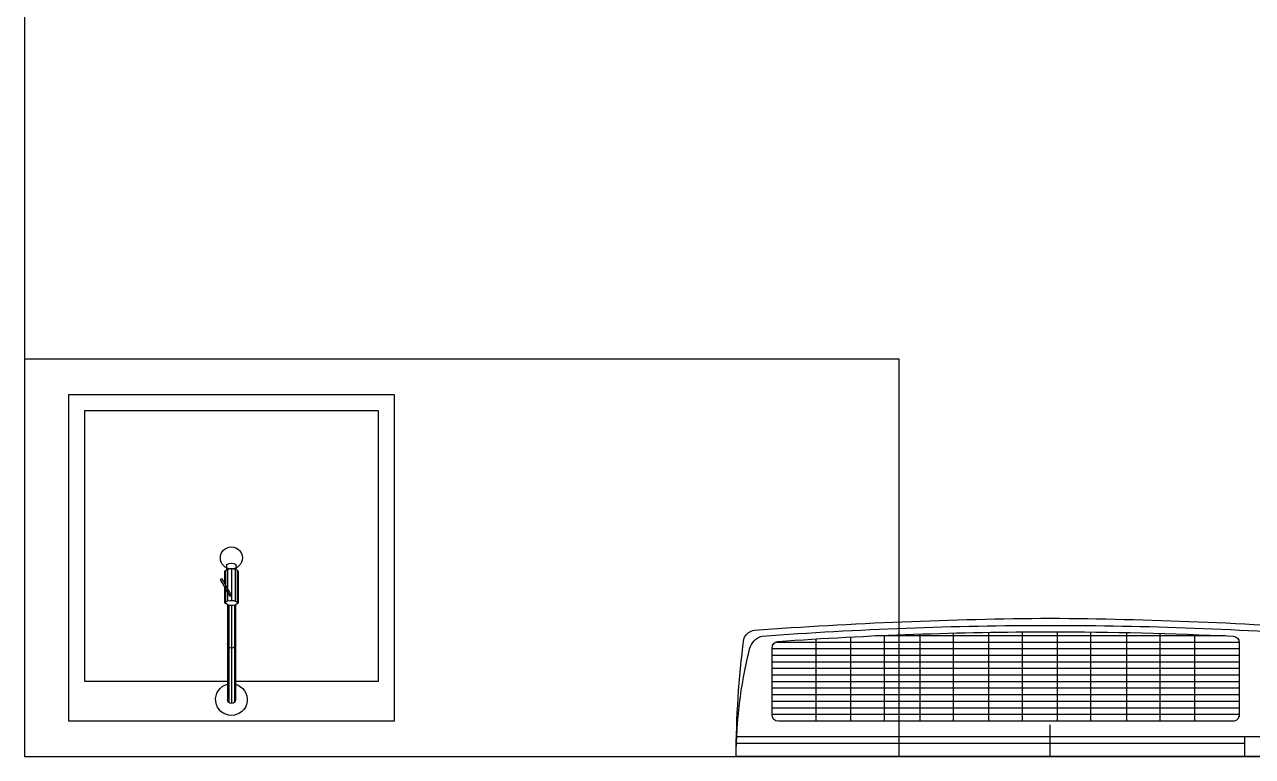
# Model space of a CAD drawing. Extents: x 741 to 1339, y 725 to 848.
# Drawn here: x 1105.013 to 1106.558, y 785.162 to 786.083 of the extents above; entities that cross this region are included whole.
import ezdxf

# ---------------------------------------------------------------- set-up
doc = ezdxf.new("R2010")
doc.units = 0
doc.header["$MEASUREMENT"] = 0
doc.linetypes.add('CONTINU', pattern=[0])
doc.layers.get('0').update_dxf_attribs({"linetype": 'CONTINUOUS'})
for name, color, linetype in [('5', 5, 'CONTINUOUS'), ('Lay Out', 31, 'CONTINUOUS'), ('PAREDES', 7, 'CONTINUOUS'), ('Prancha', 7, 'CONTINUOUS')]:
    doc.layers.add(name, color=color, linetype=linetype)

# ---------------------------------------------------------------- blocks, each defined once
blk = doc.blocks.new('torneira 00')
at = {"layer": 'Lay Out'}
for p, q in [((0, -0.1381), (0, -0.0149)), ((-0.0049, -0.1393), (-0.0049, -0.0199)), ((-0.0033, -0.1387), (-0.0033, -0.0163)), ((0.0037, -0.1386), (0.0037, -0.0165)), ((0.0051, -0.1391), (0.0051, -0.0199)), ((-0.0018, -0.1501), (-0.0136, -0.1708)), ((0, -0.151), (-0.0118, -0.1717)), ((-0.0086, -0.1621), (-0.0086, -0.1418)), ((-0.0074, -0.1823), (-0.0074, -0.1426)), ((-0.0048, -0.1838), (-0.0048, -0.1438)), ((-0.0001, -0.1848), (-0.0001, -0.1446)), ((0.0046, -0.1839), (0.0046, -0.1437)), ((0.0074, -0.1825), (0.0074, -0.1423)), ((0.0086, -0.1816), (0.0086, -0.1414)), ((-0.0086, -0.1814), (-0.0086, -0.1661)), ((-0.0057, -0.1834), (-0.0057, -0.19)), ((0.0058, -0.1834), (0.0058, -0.19))]:
    blk.add_line(p, q, dxfattribs=at)
for centre, radius, start, end in [((0, -0.0199), 0.0199, 284.6096, 255.5383), ((0.0001, -0.0199), 0.005, 0.2444, 179.7148), ((0.0001, -0.0897), 0.005, 0.2444, 179.7148), ((-0.0012, -0.1512), 0.00127, 11.3567, 115.5731), ((-0.0125, -0.1709), 0.00109, 176.6381, 310.2917), ((0, -0.1796), 0.0119, 241.1536, 298.8464)]:
    blk.add_arc(centre, radius, start, end, dxfattribs=at)
at = {"layer": 'Lay Out', "ltscale": 0.6}
for centre, radius, start, end in [((0.0002, -0.1507), 0.0126, 48.0935, 134.6113), ((-0.0002, -0.1308), 0.0138, 232.8261, 309.8787), ((0.0001, -0.1719), 0.0128, 227.2491, 311.4193)]:
    blk.add_arc(centre, radius, start, end, dxfattribs=at)
blk = doc.blocks.new('fjytj')
at = {"layer": 'Lay Out', "ltscale": 0.6}
for points in [[(1233.385, 500.4409), (1233.5944, 500.4409), (1233.5944, 500.8509), (1233.1844, 500.8509), (1233.1844, 500.4409), (1233.385, 500.4409)], [(1233.3939, 500.4909), (1233.5744, 500.4909), (1233.5744, 500.8309), (1233.2044, 500.8309), (1233.2044, 500.4909), (1233.385, 500.4909)]]:
    blk.add_lwpolyline(points, dxfattribs=at)
blk.add_circle((1233.3894, 500.6459), 0.0139, dxfattribs=at)
at = {"layer": 'Lay Out', "ltscale": 0.6, "extrusion": (0, 0, -1), "zscale": -1, "rotation": 180}
blk.add_blockref('torneira 00', (-1233.3894, 500.4477), dxfattribs=at)
blk = doc.blocks.new('Layout')
at = {"layer": 'Lay Out', "linetype": 'CONTINU', "ltscale": 0.6}
blk.add_lwpolyline([(1159.276, 500.4054), (1160.376, 500.4054), (1160.376, 500.9054), (1159.276, 500.9054)], close=True, dxfattribs=at)
at = {"layer": 'Prancha'}
blk.add_blockref('fjytj', (-73.8532, 0.0095), dxfattribs=at)
blk = doc.blocks.new('Paredes internas')
at = {"layer": '5', "color": 1}
for p, q in [((1159.276, 503.8151), (1159.276, 500.4054)), ((1159.276, 500.4054), (1161.976, 500.4054))]:
    blk.add_line(p, q, dxfattribs=at)
blk = doc.blocks.new('sp')
at = {"layer": 'Lay Out', "color": 8}
for p, q in [((949.4914, 929.4702), (949.4914, 929.5812)), ((949.5356, 929.4702), (949.5356, 929.5824)), ((949.5778, 929.4702), (949.5778, 929.5824)), ((949.622, 929.4702), (949.622, 929.5824)), ((949.664, 929.4702), (949.664, 929.5824)), ((949.709, 929.4702), (949.709, 929.5817)), ((949.8504, 929.5694), (949.2667, 929.5694)), ((949.3185, 929.4702), (949.3185, 929.5738)), ((949.3621, 929.4702), (949.3621, 929.5762)), ((949.8329, 929.5777), (949.393, 929.5777)), ((949.4044, 929.4702), (949.4044, 929.5782)), ((949.4494, 929.4702), (949.4494, 929.5799)), ((949.7512, 929.4702), (949.7512, 929.5807)), ((949.7949, 929.4702), (949.7949, 929.5793)), ((949.8504, 929.5691), (949.8504, 929.4783)), ((949.2629, 929.5625), (949.2629, 929.4783)), ((949.8504, 929.5612), (949.2629, 929.5612)), ((949.8504, 929.5529), (949.2629, 929.5529)), ((949.8504, 929.5446), (949.2629, 929.5446)), ((949.8504, 929.5364), (949.2629, 929.5364)), ((949.8504, 929.5281), (949.2629, 929.5281)), ((949.8504, 929.5198), (949.2629, 929.5198)), ((949.8504, 929.5116), (949.2629, 929.5116)), ((949.8504, 929.5033), (949.2629, 929.5033)), ((949.8504, 929.495), (949.2629, 929.495)), ((949.8504, 929.4867), (949.2629, 929.4867)), ((949.8504, 929.4785), (949.2629, 929.4785)), ((949.8425, 929.4702), (949.2709, 929.4702)), ((949.6129, 929.4258), (949.6129, 929.4658)), ((949.2182, 929.4511), (950.0076, 929.4511)), ((949.2182, 929.4424), (949.857, 929.4424)), ((949.857, 929.4511), (949.857, 929.4258)), ((949.919, 929.4511), (949.919, 929.4258)), ((950.0079, 929.4258), (949.2179, 929.4258))]:
    blk.add_line(p, q, dxfattribs=at)
at = {"layer": 'Lay Out', "color": 8, "extrusion": (0, 0, -1)}
for centre, major_axis, ratio, start_param, end_param in [((949.6129, 924.4928), (5.3181, 0.4513), 0.956584, -1.559656, -1.489801), ((949.6129, 924.4928), (-5.3181, 0.4513), 0.956584, 1.489801, 1.559656), ((949.2429, 929.568), (0, 0.0168), 0.977548, -1.062803, -0.143544), ((949.6129, 924.4928), (0, 5.098), 0.977548, -0.072811, 0), ((949.6129, 924.4928), (0, 5.0899), 0.977548, -0.068908, 0), ((949.6129, 924.4928), (0, 5.098), 0.977548, 0, 0.072811), ((949.6129, 924.4928), (0, 5.0899), 0.977548, 0, 0.046227), ((949.983, 929.568), (0, 0.0168), 0.977548, 0.143544, 1.062803), ((950.3029, 929.4258), (0, 1.1099), 0.977548, 4.712389, 4.84572), ((949.2354, 929.5723), (0, 0.00812), 0.977548, -1.437465, -1.062803), ((949.2575, 929.5546), (0, 0.0242), 0.977548, -1.415455, -0.432642), ((949.251, 929.5692), (0.00567, 0.00567), 1, -1.20946, -0.85658), ((949.2709, 929.5625), (0, 0.00812), 0.977548, -1.570796, -0.068908), ((949.8425, 929.5691), (0, 0.00812), 0.977548, 0.046227, 1.570796), ((949.9749, 929.5692), (0.00567, 0.00567), 1, -0.714217, -0.361336), ((949.9683, 929.5546), (0, 0.0242), 0.977548, 0.432642, 1.415455), ((949.9904, 929.5723), (0, 0.00812), 0.977548, 1.062803, 1.437465), ((948.9229, 929.4258), (0, 1.1099), 0.977548, 1.437465, 1.570796), ((949.7423, 929.4258), (0, 0.5364), 0.977548, 4.712389, 4.962084), ((949.4835, 929.4258), (0, 0.5364), 0.977548, 1.321101, 1.570796), ((949.2709, 929.4783), (0, 0.00812), 0.977548, 3.141593, 4.712389), ((949.8425, 929.4783), (0, 0.00812), 0.977548, 1.570796, 3.141593)]:
    blk.add_ellipse(centre, major_axis=major_axis, ratio=ratio, start_param=start_param, end_param=end_param, dxfattribs=at)
blk = doc.blocks.new('Ar Condicionado')
at = {"layer": 'Lay Out', "ltscale": 0.6}
blk.add_blockref('sp', (483.2058, -519.9142), dxfattribs=at)

msp = doc.modelspace()

# ---------------------------------------------------------------- block references
at = {"color": 6}
msp.add_blockref('Ar Condicionado', (-326.5154, 375.6503), dxfattribs=at)
at = {"layer": 'PAREDES', "color": 7, "lineweight": 0}
for name in ['Layout', 'Paredes internas']:
    msp.add_blockref(name, (-54.2627, 284.7565), dxfattribs=at)

doc.saveas('drawing.dxf')
